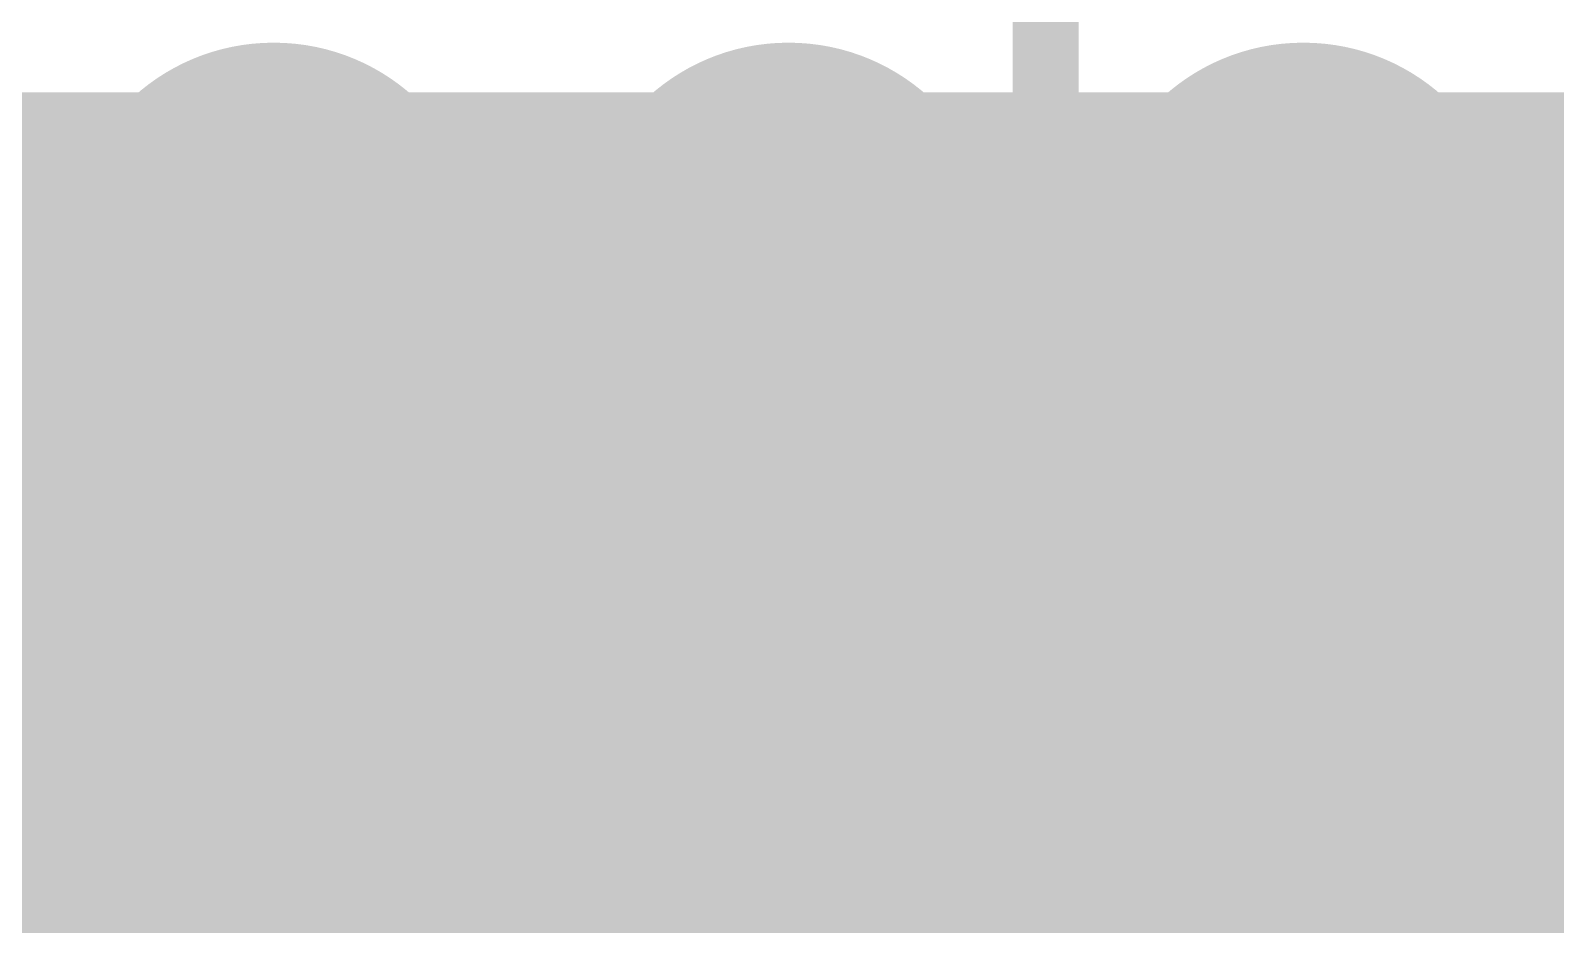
# Model space of a CAD drawing. Header units: inches. Extents: x -4 to 5258, y -4 to 5281.
# Drawn here: x 56.936 to 59.871, y 75.519 to 77.239 of the extents above; entities that cross this region are included whole.
import ezdxf

# ---------------------------------------------------------------- set-up
doc = ezdxf.new("R2010")
doc.units = ezdxf.units.IN
for name, color, linetype in [('Bottom Layer', 5, 'Continuous'), ('Bottom Solder', 6, 'Continuous'), ('Drill Drawing', 1, 'Continuous'), ('Layer 1', 16, 'Continuous'), ('Layer 2', 76, 'Continuous'), ('Top Layer', 1, 'Continuous'), ('Top Overlay', 2, 'Continuous'), ('Top Paste', 8, 'Continuous'), ('Top Solder', 216, 'Continuous'), ('Via Holes', 16, 'Continuous')]:
    doc.layers.add(name, color=color, linetype=linetype)

# ---------------------------------------------------------------- blocks, each defined once
blk = doc.blocks.new('RES_2010_52')
at = {"layer": 'Top Layer'}
blk.add_hatch(color=1, dxfattribs=at).paths.add_polyline_path([(-2.8, 1.4), (-1.9, 1.4), (-1.9, -1.4), (-2.8, -1.4)])
at = {"layer": 'Top Paste'}
blk.add_hatch(color=8, dxfattribs=at).paths.add_polyline_path([(-2.8, 1.4), (-1.9, 1.4), (-1.9, -1.4), (-2.8, -1.4)])
at = {"layer": 'Top Solder'}
blk.add_hatch(color=216, dxfattribs=at).paths.add_polyline_path([(-2.9016, 1.5016), (-1.7984, 1.5016), (-1.7984, -1.5016), (-2.9016, -1.5016)])
at = {"layer": 'Top Overlay'}
blk.add_lwpolyline([(-2.921, -1.524, 0.127, 0.127, 0), (2.921, -1.524, 0.127, 0.127, 0)], format="xyseb", dxfattribs=at)

msp = doc.modelspace()

# ---------------------------------------------------------------- hatches: boundary and pattern name
at = {"layer": 'Bottom Layer'}
h = msp.add_hatch(color=5, dxfattribs=at)
edge = h.paths.add_edge_path()
edge.add_arc((57.4042, 76.8142), 0.3, 0, 360)
h = msp.add_hatch(color=5, dxfattribs=at)
edge = h.paths.add_edge_path()
edge.add_arc((58.3948, 76.8142), 0.3, 0, 360)
h = msp.add_hatch(color=5, dxfattribs=at)
edge = h.paths.add_edge_path()
edge.add_arc((59.3854, 76.8142), 0.3, 0, 360)
h = msp.add_hatch(color=5, dxfattribs=at)
edge = h.paths.add_edge_path()
edge.add_arc((57.4042, 75.9506), 0.3, 0, 360)
h = msp.add_hatch(color=5, dxfattribs=at)
edge = h.paths.add_edge_path()
edge.add_arc((58.3948, 75.9506), 0.3, 0, 360)
h = msp.add_hatch(color=5, dxfattribs=at)
edge = h.paths.add_edge_path()
edge.add_arc((59.3854, 75.9506), 0.3, 0, 360)
at = {"layer": 'Bottom Solder'}
h = msp.add_hatch(color=6, dxfattribs=at)
edge = h.paths.add_edge_path()
edge.add_arc((57.4042, 76.8142), 0.4016, 0, 360)
h = msp.add_hatch(color=6, dxfattribs=at)
edge = h.paths.add_edge_path()
edge.add_arc((58.3948, 76.8142), 0.4016, 0, 360)
h = msp.add_hatch(color=6, dxfattribs=at)
edge = h.paths.add_edge_path()
edge.add_arc((59.3854, 76.8142), 0.4016, 0, 360)
h = msp.add_hatch(color=6, dxfattribs=at)
edge = h.paths.add_edge_path()
edge.add_arc((57.4042, 75.9506), 0.4016, 0, 360)
h = msp.add_hatch(color=6, dxfattribs=at)
edge = h.paths.add_edge_path()
edge.add_arc((58.3948, 75.9506), 0.4016, 0, 360)
h = msp.add_hatch(color=6, dxfattribs=at)
edge = h.paths.add_edge_path()
edge.add_arc((59.3854, 75.9506), 0.4016, 0, 360)
at = {"layer": 'Layer 1'}
h = msp.add_hatch(color=16, dxfattribs=at)
edge = h.paths.add_edge_path()
edge.add_arc((57.4042, 76.8142), 0.3, 0, 360)
h = msp.add_hatch(color=16, dxfattribs=at)
edge = h.paths.add_edge_path()
edge.add_arc((58.3948, 76.8142), 0.3, 0, 360)
h = msp.add_hatch(color=16, dxfattribs=at)
edge = h.paths.add_edge_path()
edge.add_arc((59.3854, 76.8142), 0.3, 0, 360)
h = msp.add_hatch(color=16, dxfattribs=at)
edge = h.paths.add_edge_path()
edge.add_arc((57.4042, 75.9506), 0.3, 0, 360)
h = msp.add_hatch(color=16, dxfattribs=at)
edge = h.paths.add_edge_path()
edge.add_arc((58.3948, 75.9506), 0.3, 0, 360)
h = msp.add_hatch(color=16, dxfattribs=at)
edge = h.paths.add_edge_path()
edge.add_arc((59.3854, 75.9506), 0.3, 0, 360)
at = {"layer": 'Layer 2'}
h = msp.add_hatch(color=76, dxfattribs=at)
edge = h.paths.add_edge_path()
edge.add_arc((57.4042, 76.8142), 0.3, 0, 360)
h = msp.add_hatch(color=76, dxfattribs=at)
edge = h.paths.add_edge_path()
edge.add_arc((58.3948, 76.8142), 0.3, 0, 360)
h = msp.add_hatch(color=76, dxfattribs=at)
edge = h.paths.add_edge_path()
edge.add_arc((59.3854, 76.8142), 0.3, 0, 360)
h = msp.add_hatch(color=76, dxfattribs=at)
edge = h.paths.add_edge_path()
edge.add_arc((57.4042, 75.9506), 0.3, 0, 360)
h = msp.add_hatch(color=76, dxfattribs=at)
edge = h.paths.add_edge_path()
edge.add_arc((58.3948, 75.9506), 0.3, 0, 360)
h = msp.add_hatch(color=76, dxfattribs=at)
edge = h.paths.add_edge_path()
edge.add_arc((59.3854, 75.9506), 0.3, 0, 360)
at = {"layer": 'Top Layer'}
msp.add_hatch(color=1, dxfattribs=at).paths.add_polyline_path([(54.7396, 74.5173), (59.9796, 74.5173), (59.9796, 77.1203), (54.7396, 77.1203)])
h = msp.add_hatch(color=1, dxfattribs=at)
edge = h.paths.add_edge_path()
edge.add_arc((57.4042, 76.8142), 0.3, 0, 360)
h = msp.add_hatch(color=1, dxfattribs=at)
edge = h.paths.add_edge_path()
edge.add_arc((58.3948, 76.8142), 0.3, 0, 360)
h = msp.add_hatch(color=1, dxfattribs=at)
edge = h.paths.add_edge_path()
edge.add_arc((59.3854, 76.8142), 0.3, 0, 360)
h = msp.add_hatch(color=1, dxfattribs=at)
edge = h.paths.add_edge_path()
edge.add_arc((57.4042, 75.9506), 0.3, 0, 360)
h = msp.add_hatch(color=1, dxfattribs=at)
edge = h.paths.add_edge_path()
edge.add_arc((58.3948, 75.9506), 0.3, 0, 360)
h = msp.add_hatch(color=1, dxfattribs=at)
edge = h.paths.add_edge_path()
edge.add_arc((59.3854, 75.9506), 0.3, 0, 360)
at = {"layer": 'Top Solder'}
h = msp.add_hatch(color=216, dxfattribs=at)
edge = h.paths.add_edge_path()
edge.add_arc((57.4042, 76.8142), 0.4016, 0, 360)
h = msp.add_hatch(color=216, dxfattribs=at)
edge = h.paths.add_edge_path()
edge.add_arc((58.3948, 76.8142), 0.4016, 0, 360)
h = msp.add_hatch(color=216, dxfattribs=at)
edge = h.paths.add_edge_path()
edge.add_arc((59.3854, 76.8142), 0.4016, 0, 360)
h = msp.add_hatch(color=216, dxfattribs=at)
edge = h.paths.add_edge_path()
edge.add_arc((57.4042, 75.9506), 0.4016, 0, 360)
h = msp.add_hatch(color=216, dxfattribs=at)
edge = h.paths.add_edge_path()
edge.add_arc((58.3948, 75.9506), 0.4016, 0, 360)
h = msp.add_hatch(color=216, dxfattribs=at)
edge = h.paths.add_edge_path()
edge.add_arc((59.3854, 75.9506), 0.4016, 0, 360)
at = {"layer": 'Via Holes'}
h = msp.add_hatch(color=7, dxfattribs=at)
edge = h.paths.add_edge_path()
edge.add_arc((57.4042, 76.8142), 0.15, 0, 360)
h = msp.add_hatch(color=7, dxfattribs=at)
edge = h.paths.add_edge_path()
edge.add_arc((58.3948, 76.8142), 0.15, 0, 360)
h = msp.add_hatch(color=7, dxfattribs=at)
edge = h.paths.add_edge_path()
edge.add_arc((59.3854, 76.8142), 0.15, 0, 360)
h = msp.add_hatch(color=7, dxfattribs=at)
edge = h.paths.add_edge_path()
edge.add_arc((57.4042, 75.9506), 0.15, 0, 360)
h = msp.add_hatch(color=7, dxfattribs=at)
edge = h.paths.add_edge_path()
edge.add_arc((58.3948, 75.9506), 0.15, 0, 360)
h = msp.add_hatch(color=7, dxfattribs=at)
edge = h.paths.add_edge_path()
edge.add_arc((59.3854, 75.9506), 0.15, 0, 360)

# ---------------------------------------------------------------- linework, layer by layer
at = {"layer": 'Drill Drawing'}
for points in [[(57.2772, 76.9412, 0.0508, 0.0508, 0), (57.2772, 77.0682, 0.0508, 0.0508, 0)], [(57.2772, 77.0682, 0.0508, 0.0508, 0), (57.5312, 77.0682, 0.0508, 0.0508, 0)], [(57.5312, 76.9412, 0.0508, 0.0508, 0), (57.5312, 77.0682, 0.0508, 0.0508, 0)], [(58.2678, 76.9412, 0.0508, 0.0508, 0), (58.2678, 77.0682, 0.0508, 0.0508, 0)], [(58.2678, 77.0682, 0.0508, 0.0508, 0), (58.5218, 77.0682, 0.0508, 0.0508, 0)], [(58.5218, 76.9412, 0.0508, 0.0508, 0), (58.5218, 77.0682, 0.0508, 0.0508, 0)], [(59.2584, 76.9412, 0.0508, 0.0508, 0), (59.2584, 77.0682, 0.0508, 0.0508, 0)], [(59.2584, 77.0682, 0.0508, 0.0508, 0), (59.5124, 77.0682, 0.0508, 0.0508, 0)], [(59.5124, 76.9412, 0.0508, 0.0508, 0), (59.5124, 77.0682, 0.0508, 0.0508, 0)], [(57.328, 76.8904, 0.0508, 0.0508, 0), (57.328, 76.9666, 0.0508, 0.0508, 0)], [(57.328, 76.9666, 0.0508, 0.0508, 0), (57.4804, 76.9666, 0.0508, 0.0508, 0)], [(57.4804, 76.8904, 0.0508, 0.0508, 0), (57.4804, 76.9666, 0.0508, 0.0508, 0)], [(58.3186, 76.8904, 0.0508, 0.0508, 0), (58.3186, 76.9666, 0.0508, 0.0508, 0)], [(58.3186, 76.9666, 0.0508, 0.0508, 0), (58.471, 76.9666, 0.0508, 0.0508, 0)], [(58.471, 76.8904, 0.0508, 0.0508, 0), (58.471, 76.9666, 0.0508, 0.0508, 0)], [(59.3092, 76.8904, 0.0508, 0.0508, 0), (59.3092, 76.9666, 0.0508, 0.0508, 0)], [(59.3092, 76.9666, 0.0508, 0.0508, 0), (59.4616, 76.9666, 0.0508, 0.0508, 0)], [(59.4616, 76.8904, 0.0508, 0.0508, 0), (59.4616, 76.9666, 0.0508, 0.0508, 0)], [(57.1502, 76.6872, 0.0508, 0.0508, 0), (57.1502, 76.9412, 0.0508, 0.0508, 0)], [(57.1502, 76.9412, 0.0508, 0.0508, 0), (57.2772, 76.9412, 0.0508, 0.0508, 0)], [(57.5312, 76.9412, 0.0508, 0.0508, 0), (57.6582, 76.9412, 0.0508, 0.0508, 0)], [(57.6582, 76.6872, 0.0508, 0.0508, 0), (57.6582, 76.9412, 0.0508, 0.0508, 0)], [(58.1408, 76.6872, 0.0508, 0.0508, 0), (58.1408, 76.9412, 0.0508, 0.0508, 0)], [(58.1408, 76.9412, 0.0508, 0.0508, 0), (58.2678, 76.9412, 0.0508, 0.0508, 0)], [(58.5218, 76.9412, 0.0508, 0.0508, 0), (58.6488, 76.9412, 0.0508, 0.0508, 0)], [(58.6488, 76.6872, 0.0508, 0.0508, 0), (58.6488, 76.9412, 0.0508, 0.0508, 0)], [(59.1314, 76.6872, 0.0508, 0.0508, 0), (59.1314, 76.9412, 0.0508, 0.0508, 0)], [(59.1314, 76.9412, 0.0508, 0.0508, 0), (59.2584, 76.9412, 0.0508, 0.0508, 0)], [(59.5124, 76.9412, 0.0508, 0.0508, 0), (59.6394, 76.9412, 0.0508, 0.0508, 0)], [(59.6394, 76.6872, 0.0508, 0.0508, 0), (59.6394, 76.9412, 0.0508, 0.0508, 0)], [(57.2518, 76.738, 0.0508, 0.0508, 0), (57.2518, 76.8904, 0.0508, 0.0508, 0)], [(57.2518, 76.8904, 0.0508, 0.0508, 0), (57.328, 76.8904, 0.0508, 0.0508, 0)], [(57.4804, 76.8904, 0.0508, 0.0508, 0), (57.5566, 76.8904, 0.0508, 0.0508, 0)], [(57.5566, 76.738, 0.0508, 0.0508, 0), (57.5566, 76.8904, 0.0508, 0.0508, 0)], [(58.2424, 76.738, 0.0508, 0.0508, 0), (58.2424, 76.8904, 0.0508, 0.0508, 0)], [(58.2424, 76.8904, 0.0508, 0.0508, 0), (58.3186, 76.8904, 0.0508, 0.0508, 0)], [(58.471, 76.8904, 0.0508, 0.0508, 0), (58.5472, 76.8904, 0.0508, 0.0508, 0)], [(58.5472, 76.738, 0.0508, 0.0508, 0), (58.5472, 76.8904, 0.0508, 0.0508, 0)], [(59.233, 76.738, 0.0508, 0.0508, 0), (59.233, 76.8904, 0.0508, 0.0508, 0)], [(59.233, 76.8904, 0.0508, 0.0508, 0), (59.3092, 76.8904, 0.0508, 0.0508, 0)], [(59.4616, 76.8904, 0.0508, 0.0508, 0), (59.5378, 76.8904, 0.0508, 0.0508, 0)], [(59.5378, 76.738, 0.0508, 0.0508, 0), (59.5378, 76.8904, 0.0508, 0.0508, 0)], [(57.2518, 76.738, 0.0508, 0.0508, 0), (57.328, 76.738, 0.0508, 0.0508, 0)], [(57.328, 76.6618, 0.0508, 0.0508, 0), (57.328, 76.738, 0.0508, 0.0508, 0)], [(57.4804, 76.738, 0.0508, 0.0508, 0), (57.5566, 76.738, 0.0508, 0.0508, 0)], [(57.4804, 76.6618, 0.0508, 0.0508, 0), (57.4804, 76.738, 0.0508, 0.0508, 0)], [(58.2424, 76.738, 0.0508, 0.0508, 0), (58.3186, 76.738, 0.0508, 0.0508, 0)], [(58.3186, 76.6618, 0.0508, 0.0508, 0), (58.3186, 76.738, 0.0508, 0.0508, 0)], [(58.471, 76.738, 0.0508, 0.0508, 0), (58.5472, 76.738, 0.0508, 0.0508, 0)], [(58.471, 76.6618, 0.0508, 0.0508, 0), (58.471, 76.738, 0.0508, 0.0508, 0)], [(59.233, 76.738, 0.0508, 0.0508, 0), (59.3092, 76.738, 0.0508, 0.0508, 0)], [(59.3092, 76.6618, 0.0508, 0.0508, 0), (59.3092, 76.738, 0.0508, 0.0508, 0)], [(59.4616, 76.738, 0.0508, 0.0508, 0), (59.5378, 76.738, 0.0508, 0.0508, 0)], [(59.4616, 76.6618, 0.0508, 0.0508, 0), (59.4616, 76.738, 0.0508, 0.0508, 0)], [(57.1502, 76.6872, 0.0508, 0.0508, 0), (57.2772, 76.6872, 0.0508, 0.0508, 0)], [(57.2772, 76.5602, 0.0508, 0.0508, 0), (57.2772, 76.6872, 0.0508, 0.0508, 0)], [(57.5312, 76.6872, 0.0508, 0.0508, 0), (57.6582, 76.6872, 0.0508, 0.0508, 0)], [(57.5312, 76.5602, 0.0508, 0.0508, 0), (57.5312, 76.6872, 0.0508, 0.0508, 0)], [(58.1408, 76.6872, 0.0508, 0.0508, 0), (58.2678, 76.6872, 0.0508, 0.0508, 0)], [(58.2678, 76.5602, 0.0508, 0.0508, 0), (58.2678, 76.6872, 0.0508, 0.0508, 0)], [(58.5218, 76.6872, 0.0508, 0.0508, 0), (58.6488, 76.6872, 0.0508, 0.0508, 0)], [(58.5218, 76.5602, 0.0508, 0.0508, 0), (58.5218, 76.6872, 0.0508, 0.0508, 0)], [(59.1314, 76.6872, 0.0508, 0.0508, 0), (59.2584, 76.6872, 0.0508, 0.0508, 0)], [(59.2584, 76.5602, 0.0508, 0.0508, 0), (59.2584, 76.6872, 0.0508, 0.0508, 0)], [(59.5124, 76.6872, 0.0508, 0.0508, 0), (59.6394, 76.6872, 0.0508, 0.0508, 0)], [(59.5124, 76.5602, 0.0508, 0.0508, 0), (59.5124, 76.6872, 0.0508, 0.0508, 0)], [(57.328, 76.6618, 0.0508, 0.0508, 0), (57.4804, 76.6618, 0.0508, 0.0508, 0)], [(58.3186, 76.6618, 0.0508, 0.0508, 0), (58.471, 76.6618, 0.0508, 0.0508, 0)], [(59.3092, 76.6618, 0.0508, 0.0508, 0), (59.4616, 76.6618, 0.0508, 0.0508, 0)], [(57.2772, 76.5602, 0.0508, 0.0508, 0), (57.5312, 76.5602, 0.0508, 0.0508, 0)], [(58.2678, 76.5602, 0.0508, 0.0508, 0), (58.5218, 76.5602, 0.0508, 0.0508, 0)], [(59.2584, 76.5602, 0.0508, 0.0508, 0), (59.5124, 76.5602, 0.0508, 0.0508, 0)], [(57.2772, 76.0776, 0.0508, 0.0508, 0), (57.2772, 76.2046, 0.0508, 0.0508, 0)], [(57.2772, 76.2046, 0.0508, 0.0508, 0), (57.5312, 76.2046, 0.0508, 0.0508, 0)], [(57.5312, 76.0776, 0.0508, 0.0508, 0), (57.5312, 76.2046, 0.0508, 0.0508, 0)], [(58.2678, 76.0776, 0.0508, 0.0508, 0), (58.2678, 76.2046, 0.0508, 0.0508, 0)], [(58.2678, 76.2046, 0.0508, 0.0508, 0), (58.5218, 76.2046, 0.0508, 0.0508, 0)], [(58.5218, 76.0776, 0.0508, 0.0508, 0), (58.5218, 76.2046, 0.0508, 0.0508, 0)], [(59.2584, 76.0776, 0.0508, 0.0508, 0), (59.2584, 76.2046, 0.0508, 0.0508, 0)], [(59.2584, 76.2046, 0.0508, 0.0508, 0), (59.5124, 76.2046, 0.0508, 0.0508, 0)], [(59.5124, 76.0776, 0.0508, 0.0508, 0), (59.5124, 76.2046, 0.0508, 0.0508, 0)], [(57.328, 76.0268, 0.0508, 0.0508, 0), (57.328, 76.103, 0.0508, 0.0508, 0)], [(57.328, 76.103, 0.0508, 0.0508, 0), (57.4804, 76.103, 0.0508, 0.0508, 0)], [(57.4804, 76.0268, 0.0508, 0.0508, 0), (57.4804, 76.103, 0.0508, 0.0508, 0)], [(58.3186, 76.0268, 0.0508, 0.0508, 0), (58.3186, 76.103, 0.0508, 0.0508, 0)], [(58.3186, 76.103, 0.0508, 0.0508, 0), (58.471, 76.103, 0.0508, 0.0508, 0)], [(58.471, 76.0268, 0.0508, 0.0508, 0), (58.471, 76.103, 0.0508, 0.0508, 0)], [(59.3092, 76.0268, 0.0508, 0.0508, 0), (59.3092, 76.103, 0.0508, 0.0508, 0)], [(59.3092, 76.103, 0.0508, 0.0508, 0), (59.4616, 76.103, 0.0508, 0.0508, 0)], [(59.4616, 76.0268, 0.0508, 0.0508, 0), (59.4616, 76.103, 0.0508, 0.0508, 0)], [(57.1502, 75.8236, 0.0508, 0.0508, 0), (57.1502, 76.0776, 0.0508, 0.0508, 0)], [(57.1502, 76.0776, 0.0508, 0.0508, 0), (57.2772, 76.0776, 0.0508, 0.0508, 0)], [(57.5312, 76.0776, 0.0508, 0.0508, 0), (57.6582, 76.0776, 0.0508, 0.0508, 0)], [(57.6582, 75.8236, 0.0508, 0.0508, 0), (57.6582, 76.0776, 0.0508, 0.0508, 0)], [(58.1408, 75.8236, 0.0508, 0.0508, 0), (58.1408, 76.0776, 0.0508, 0.0508, 0)], [(58.1408, 76.0776, 0.0508, 0.0508, 0), (58.2678, 76.0776, 0.0508, 0.0508, 0)], [(58.5218, 76.0776, 0.0508, 0.0508, 0), (58.6488, 76.0776, 0.0508, 0.0508, 0)], [(58.6488, 75.8236, 0.0508, 0.0508, 0), (58.6488, 76.0776, 0.0508, 0.0508, 0)], [(59.1314, 75.8236, 0.0508, 0.0508, 0), (59.1314, 76.0776, 0.0508, 0.0508, 0)], [(59.1314, 76.0776, 0.0508, 0.0508, 0), (59.2584, 76.0776, 0.0508, 0.0508, 0)], [(59.5124, 76.0776, 0.0508, 0.0508, 0), (59.6394, 76.0776, 0.0508, 0.0508, 0)], [(59.6394, 75.8236, 0.0508, 0.0508, 0), (59.6394, 76.0776, 0.0508, 0.0508, 0)], [(57.2518, 75.8744, 0.0508, 0.0508, 0), (57.2518, 76.0268, 0.0508, 0.0508, 0)], [(57.2518, 76.0268, 0.0508, 0.0508, 0), (57.328, 76.0268, 0.0508, 0.0508, 0)], [(57.4804, 76.0268, 0.0508, 0.0508, 0), (57.5566, 76.0268, 0.0508, 0.0508, 0)], [(57.5566, 75.8744, 0.0508, 0.0508, 0), (57.5566, 76.0268, 0.0508, 0.0508, 0)], [(58.2424, 75.8744, 0.0508, 0.0508, 0), (58.2424, 76.0268, 0.0508, 0.0508, 0)], [(58.2424, 76.0268, 0.0508, 0.0508, 0), (58.3186, 76.0268, 0.0508, 0.0508, 0)], [(58.471, 76.0268, 0.0508, 0.0508, 0), (58.5472, 76.0268, 0.0508, 0.0508, 0)], [(58.5472, 75.8744, 0.0508, 0.0508, 0), (58.5472, 76.0268, 0.0508, 0.0508, 0)], [(59.233, 75.8744, 0.0508, 0.0508, 0), (59.233, 76.0268, 0.0508, 0.0508, 0)], [(59.233, 76.0268, 0.0508, 0.0508, 0), (59.3092, 76.0268, 0.0508, 0.0508, 0)], [(59.4616, 76.0268, 0.0508, 0.0508, 0), (59.5378, 76.0268, 0.0508, 0.0508, 0)], [(59.5378, 75.8744, 0.0508, 0.0508, 0), (59.5378, 76.0268, 0.0508, 0.0508, 0)], [(57.2518, 75.8744, 0.0508, 0.0508, 0), (57.328, 75.8744, 0.0508, 0.0508, 0)], [(57.328, 75.7982, 0.0508, 0.0508, 0), (57.328, 75.8744, 0.0508, 0.0508, 0)], [(57.4804, 75.8744, 0.0508, 0.0508, 0), (57.5566, 75.8744, 0.0508, 0.0508, 0)], [(57.4804, 75.7982, 0.0508, 0.0508, 0), (57.4804, 75.8744, 0.0508, 0.0508, 0)], [(58.2424, 75.8744, 0.0508, 0.0508, 0), (58.3186, 75.8744, 0.0508, 0.0508, 0)], [(58.3186, 75.7982, 0.0508, 0.0508, 0), (58.3186, 75.8744, 0.0508, 0.0508, 0)], [(58.471, 75.8744, 0.0508, 0.0508, 0), (58.5472, 75.8744, 0.0508, 0.0508, 0)], [(58.471, 75.7982, 0.0508, 0.0508, 0), (58.471, 75.8744, 0.0508, 0.0508, 0)], [(59.233, 75.8744, 0.0508, 0.0508, 0), (59.3092, 75.8744, 0.0508, 0.0508, 0)], [(59.3092, 75.7982, 0.0508, 0.0508, 0), (59.3092, 75.8744, 0.0508, 0.0508, 0)], [(59.4616, 75.8744, 0.0508, 0.0508, 0), (59.5378, 75.8744, 0.0508, 0.0508, 0)], [(59.4616, 75.7982, 0.0508, 0.0508, 0), (59.4616, 75.8744, 0.0508, 0.0508, 0)], [(57.1502, 75.8236, 0.0508, 0.0508, 0), (57.2772, 75.8236, 0.0508, 0.0508, 0)], [(57.2772, 75.6966, 0.0508, 0.0508, 0), (57.2772, 75.8236, 0.0508, 0.0508, 0)], [(57.5312, 75.8236, 0.0508, 0.0508, 0), (57.6582, 75.8236, 0.0508, 0.0508, 0)], [(57.5312, 75.6966, 0.0508, 0.0508, 0), (57.5312, 75.8236, 0.0508, 0.0508, 0)], [(58.1408, 75.8236, 0.0508, 0.0508, 0), (58.2678, 75.8236, 0.0508, 0.0508, 0)], [(58.2678, 75.6966, 0.0508, 0.0508, 0), (58.2678, 75.8236, 0.0508, 0.0508, 0)], [(58.5218, 75.8236, 0.0508, 0.0508, 0), (58.6488, 75.8236, 0.0508, 0.0508, 0)], [(58.5218, 75.6966, 0.0508, 0.0508, 0), (58.5218, 75.8236, 0.0508, 0.0508, 0)], [(59.1314, 75.8236, 0.0508, 0.0508, 0), (59.2584, 75.8236, 0.0508, 0.0508, 0)], [(59.2584, 75.6966, 0.0508, 0.0508, 0), (59.2584, 75.8236, 0.0508, 0.0508, 0)], [(59.5124, 75.8236, 0.0508, 0.0508, 0), (59.6394, 75.8236, 0.0508, 0.0508, 0)], [(59.5124, 75.6966, 0.0508, 0.0508, 0), (59.5124, 75.8236, 0.0508, 0.0508, 0)], [(57.328, 75.7982, 0.0508, 0.0508, 0), (57.4804, 75.7982, 0.0508, 0.0508, 0)], [(58.3186, 75.7982, 0.0508, 0.0508, 0), (58.471, 75.7982, 0.0508, 0.0508, 0)], [(59.3092, 75.7982, 0.0508, 0.0508, 0), (59.4616, 75.7982, 0.0508, 0.0508, 0)], [(57.2772, 75.6966, 0.0508, 0.0508, 0), (57.5312, 75.6966, 0.0508, 0.0508, 0)], [(58.2678, 75.6966, 0.0508, 0.0508, 0), (58.5218, 75.6966, 0.0508, 0.0508, 0)], [(59.2584, 75.6966, 0.0508, 0.0508, 0), (59.5124, 75.6966, 0.0508, 0.0508, 0)]]:
    msp.add_lwpolyline(points, format="xyseb", dxfattribs=at)
for points in [[(57.2645, 77.0682, 0.0254, 0.0254, 1), (57.2899, 77.0682, 0.0254, 0.0254, 1)], [(57.2645, 77.0682, 0.0254, 0.0254, 1), (57.2899, 77.0682, 0.0254, 0.0254, 1)], [(57.5185, 77.0682, 0.0254, 0.0254, 1), (57.5439, 77.0682, 0.0254, 0.0254, 1)], [(57.5185, 77.0682, 0.0254, 0.0254, 1), (57.5439, 77.0682, 0.0254, 0.0254, 1)], [(58.2551, 77.0682, 0.0254, 0.0254, 1), (58.2805, 77.0682, 0.0254, 0.0254, 1)], [(58.2551, 77.0682, 0.0254, 0.0254, 1), (58.2805, 77.0682, 0.0254, 0.0254, 1)], [(58.5091, 77.0682, 0.0254, 0.0254, 1), (58.5345, 77.0682, 0.0254, 0.0254, 1)], [(58.5091, 77.0682, 0.0254, 0.0254, 1), (58.5345, 77.0682, 0.0254, 0.0254, 1)], [(59.2457, 77.0682, 0.0254, 0.0254, 1), (59.2711, 77.0682, 0.0254, 0.0254, 1)], [(59.2457, 77.0682, 0.0254, 0.0254, 1), (59.2711, 77.0682, 0.0254, 0.0254, 1)], [(59.4997, 77.0682, 0.0254, 0.0254, 1), (59.5251, 77.0682, 0.0254, 0.0254, 1)], [(59.4997, 77.0682, 0.0254, 0.0254, 1), (59.5251, 77.0682, 0.0254, 0.0254, 1)], [(57.3153, 76.9666, 0.0254, 0.0254, 1), (57.3407, 76.9666, 0.0254, 0.0254, 1)], [(57.3153, 76.9666, 0.0254, 0.0254, 1), (57.3407, 76.9666, 0.0254, 0.0254, 1)], [(57.4677, 76.9666, 0.0254, 0.0254, 1), (57.4931, 76.9666, 0.0254, 0.0254, 1)], [(57.4677, 76.9666, 0.0254, 0.0254, 1), (57.4931, 76.9666, 0.0254, 0.0254, 1)], [(58.3059, 76.9666, 0.0254, 0.0254, 1), (58.3313, 76.9666, 0.0254, 0.0254, 1)], [(58.3059, 76.9666, 0.0254, 0.0254, 1), (58.3313, 76.9666, 0.0254, 0.0254, 1)], [(58.4583, 76.9666, 0.0254, 0.0254, 1), (58.4837, 76.9666, 0.0254, 0.0254, 1)], [(58.4583, 76.9666, 0.0254, 0.0254, 1), (58.4837, 76.9666, 0.0254, 0.0254, 1)], [(59.2965, 76.9666, 0.0254, 0.0254, 1), (59.3219, 76.9666, 0.0254, 0.0254, 1)], [(59.2965, 76.9666, 0.0254, 0.0254, 1), (59.3219, 76.9666, 0.0254, 0.0254, 1)], [(59.4489, 76.9666, 0.0254, 0.0254, 1), (59.4743, 76.9666, 0.0254, 0.0254, 1)], [(59.4489, 76.9666, 0.0254, 0.0254, 1), (59.4743, 76.9666, 0.0254, 0.0254, 1)], [(57.1375, 76.9412, 0.0254, 0.0254, 1), (57.1629, 76.9412, 0.0254, 0.0254, 1)], [(57.1375, 76.9412, 0.0254, 0.0254, 1), (57.1629, 76.9412, 0.0254, 0.0254, 1)], [(57.2645, 76.9412, 0.0254, 0.0254, 1), (57.2899, 76.9412, 0.0254, 0.0254, 1)], [(57.2645, 76.9412, 0.0254, 0.0254, 1), (57.2899, 76.9412, 0.0254, 0.0254, 1)], [(57.5185, 76.9412, 0.0254, 0.0254, 1), (57.5439, 76.9412, 0.0254, 0.0254, 1)], [(57.5185, 76.9412, 0.0254, 0.0254, 1), (57.5439, 76.9412, 0.0254, 0.0254, 1)], [(57.6455, 76.9412, 0.0254, 0.0254, 1), (57.6709, 76.9412, 0.0254, 0.0254, 1)], [(57.6455, 76.9412, 0.0254, 0.0254, 1), (57.6709, 76.9412, 0.0254, 0.0254, 1)], [(58.1281, 76.9412, 0.0254, 0.0254, 1), (58.1535, 76.9412, 0.0254, 0.0254, 1)], [(58.1281, 76.9412, 0.0254, 0.0254, 1), (58.1535, 76.9412, 0.0254, 0.0254, 1)], [(58.2551, 76.9412, 0.0254, 0.0254, 1), (58.2805, 76.9412, 0.0254, 0.0254, 1)], [(58.2551, 76.9412, 0.0254, 0.0254, 1), (58.2805, 76.9412, 0.0254, 0.0254, 1)], [(58.5091, 76.9412, 0.0254, 0.0254, 1), (58.5345, 76.9412, 0.0254, 0.0254, 1)], [(58.5091, 76.9412, 0.0254, 0.0254, 1), (58.5345, 76.9412, 0.0254, 0.0254, 1)], [(58.6361, 76.9412, 0.0254, 0.0254, 1), (58.6615, 76.9412, 0.0254, 0.0254, 1)], [(58.6361, 76.9412, 0.0254, 0.0254, 1), (58.6615, 76.9412, 0.0254, 0.0254, 1)], [(59.1187, 76.9412, 0.0254, 0.0254, 1), (59.1441, 76.9412, 0.0254, 0.0254, 1)], [(59.1187, 76.9412, 0.0254, 0.0254, 1), (59.1441, 76.9412, 0.0254, 0.0254, 1)], [(59.2457, 76.9412, 0.0254, 0.0254, 1), (59.2711, 76.9412, 0.0254, 0.0254, 1)], [(59.2457, 76.9412, 0.0254, 0.0254, 1), (59.2711, 76.9412, 0.0254, 0.0254, 1)], [(59.4997, 76.9412, 0.0254, 0.0254, 1), (59.5251, 76.9412, 0.0254, 0.0254, 1)], [(59.4997, 76.9412, 0.0254, 0.0254, 1), (59.5251, 76.9412, 0.0254, 0.0254, 1)], [(59.6267, 76.9412, 0.0254, 0.0254, 1), (59.6521, 76.9412, 0.0254, 0.0254, 1)], [(59.6267, 76.9412, 0.0254, 0.0254, 1), (59.6521, 76.9412, 0.0254, 0.0254, 1)], [(57.2391, 76.8904, 0.0254, 0.0254, 1), (57.2645, 76.8904, 0.0254, 0.0254, 1)], [(57.2391, 76.8904, 0.0254, 0.0254, 1), (57.2645, 76.8904, 0.0254, 0.0254, 1)], [(57.3153, 76.8904, 0.0254, 0.0254, 1), (57.3407, 76.8904, 0.0254, 0.0254, 1)], [(57.3153, 76.8904, 0.0254, 0.0254, 1), (57.3407, 76.8904, 0.0254, 0.0254, 1)], [(57.4677, 76.8904, 0.0254, 0.0254, 1), (57.4931, 76.8904, 0.0254, 0.0254, 1)], [(57.4677, 76.8904, 0.0254, 0.0254, 1), (57.4931, 76.8904, 0.0254, 0.0254, 1)], [(57.5439, 76.8904, 0.0254, 0.0254, 1), (57.5693, 76.8904, 0.0254, 0.0254, 1)], [(57.5439, 76.8904, 0.0254, 0.0254, 1), (57.5693, 76.8904, 0.0254, 0.0254, 1)], [(58.2297, 76.8904, 0.0254, 0.0254, 1), (58.2551, 76.8904, 0.0254, 0.0254, 1)], [(58.2297, 76.8904, 0.0254, 0.0254, 1), (58.2551, 76.8904, 0.0254, 0.0254, 1)], [(58.3059, 76.8904, 0.0254, 0.0254, 1), (58.3313, 76.8904, 0.0254, 0.0254, 1)], [(58.3059, 76.8904, 0.0254, 0.0254, 1), (58.3313, 76.8904, 0.0254, 0.0254, 1)], [(58.4583, 76.8904, 0.0254, 0.0254, 1), (58.4837, 76.8904, 0.0254, 0.0254, 1)], [(58.4583, 76.8904, 0.0254, 0.0254, 1), (58.4837, 76.8904, 0.0254, 0.0254, 1)], [(58.5345, 76.8904, 0.0254, 0.0254, 1), (58.5599, 76.8904, 0.0254, 0.0254, 1)], [(58.5345, 76.8904, 0.0254, 0.0254, 1), (58.5599, 76.8904, 0.0254, 0.0254, 1)], [(59.2203, 76.8904, 0.0254, 0.0254, 1), (59.2457, 76.8904, 0.0254, 0.0254, 1)], [(59.2203, 76.8904, 0.0254, 0.0254, 1), (59.2457, 76.8904, 0.0254, 0.0254, 1)], [(59.2965, 76.8904, 0.0254, 0.0254, 1), (59.3219, 76.8904, 0.0254, 0.0254, 1)], [(59.2965, 76.8904, 0.0254, 0.0254, 1), (59.3219, 76.8904, 0.0254, 0.0254, 1)], [(59.4489, 76.8904, 0.0254, 0.0254, 1), (59.4743, 76.8904, 0.0254, 0.0254, 1)], [(59.4489, 76.8904, 0.0254, 0.0254, 1), (59.4743, 76.8904, 0.0254, 0.0254, 1)], [(59.5251, 76.8904, 0.0254, 0.0254, 1), (59.5505, 76.8904, 0.0254, 0.0254, 1)], [(59.5251, 76.8904, 0.0254, 0.0254, 1), (59.5505, 76.8904, 0.0254, 0.0254, 1)], [(57.2391, 76.738, 0.0254, 0.0254, 1), (57.2645, 76.738, 0.0254, 0.0254, 1)], [(57.2391, 76.738, 0.0254, 0.0254, 1), (57.2645, 76.738, 0.0254, 0.0254, 1)], [(57.3153, 76.738, 0.0254, 0.0254, 1), (57.3407, 76.738, 0.0254, 0.0254, 1)], [(57.3153, 76.738, 0.0254, 0.0254, 1), (57.3407, 76.738, 0.0254, 0.0254, 1)], [(57.4677, 76.738, 0.0254, 0.0254, 1), (57.4931, 76.738, 0.0254, 0.0254, 1)], [(57.4677, 76.738, 0.0254, 0.0254, 1), (57.4931, 76.738, 0.0254, 0.0254, 1)], [(57.5439, 76.738, 0.0254, 0.0254, 1), (57.5693, 76.738, 0.0254, 0.0254, 1)], [(57.5439, 76.738, 0.0254, 0.0254, 1), (57.5693, 76.738, 0.0254, 0.0254, 1)], [(58.2297, 76.738, 0.0254, 0.0254, 1), (58.2551, 76.738, 0.0254, 0.0254, 1)], [(58.2297, 76.738, 0.0254, 0.0254, 1), (58.2551, 76.738, 0.0254, 0.0254, 1)], [(58.3059, 76.738, 0.0254, 0.0254, 1), (58.3313, 76.738, 0.0254, 0.0254, 1)], [(58.3059, 76.738, 0.0254, 0.0254, 1), (58.3313, 76.738, 0.0254, 0.0254, 1)], [(58.4583, 76.738, 0.0254, 0.0254, 1), (58.4837, 76.738, 0.0254, 0.0254, 1)], [(58.4583, 76.738, 0.0254, 0.0254, 1), (58.4837, 76.738, 0.0254, 0.0254, 1)], [(58.5345, 76.738, 0.0254, 0.0254, 1), (58.5599, 76.738, 0.0254, 0.0254, 1)], [(58.5345, 76.738, 0.0254, 0.0254, 1), (58.5599, 76.738, 0.0254, 0.0254, 1)], [(59.2203, 76.738, 0.0254, 0.0254, 1), (59.2457, 76.738, 0.0254, 0.0254, 1)], [(59.2203, 76.738, 0.0254, 0.0254, 1), (59.2457, 76.738, 0.0254, 0.0254, 1)], [(59.2965, 76.738, 0.0254, 0.0254, 1), (59.3219, 76.738, 0.0254, 0.0254, 1)], [(59.2965, 76.738, 0.0254, 0.0254, 1), (59.3219, 76.738, 0.0254, 0.0254, 1)], [(59.4489, 76.738, 0.0254, 0.0254, 1), (59.4743, 76.738, 0.0254, 0.0254, 1)], [(59.4489, 76.738, 0.0254, 0.0254, 1), (59.4743, 76.738, 0.0254, 0.0254, 1)], [(59.5251, 76.738, 0.0254, 0.0254, 1), (59.5505, 76.738, 0.0254, 0.0254, 1)], [(59.5251, 76.738, 0.0254, 0.0254, 1), (59.5505, 76.738, 0.0254, 0.0254, 1)], [(57.1375, 76.6872, 0.0254, 0.0254, 1), (57.1629, 76.6872, 0.0254, 0.0254, 1)], [(57.1375, 76.6872, 0.0254, 0.0254, 1), (57.1629, 76.6872, 0.0254, 0.0254, 1)], [(57.2645, 76.6872, 0.0254, 0.0254, 1), (57.2899, 76.6872, 0.0254, 0.0254, 1)], [(57.2645, 76.6872, 0.0254, 0.0254, 1), (57.2899, 76.6872, 0.0254, 0.0254, 1)], [(57.5185, 76.6872, 0.0254, 0.0254, 1), (57.5439, 76.6872, 0.0254, 0.0254, 1)], [(57.5185, 76.6872, 0.0254, 0.0254, 1), (57.5439, 76.6872, 0.0254, 0.0254, 1)], [(57.6455, 76.6872, 0.0254, 0.0254, 1), (57.6709, 76.6872, 0.0254, 0.0254, 1)], [(57.6455, 76.6872, 0.0254, 0.0254, 1), (57.6709, 76.6872, 0.0254, 0.0254, 1)], [(58.1281, 76.6872, 0.0254, 0.0254, 1), (58.1535, 76.6872, 0.0254, 0.0254, 1)], [(58.1281, 76.6872, 0.0254, 0.0254, 1), (58.1535, 76.6872, 0.0254, 0.0254, 1)], [(58.2551, 76.6872, 0.0254, 0.0254, 1), (58.2805, 76.6872, 0.0254, 0.0254, 1)], [(58.2551, 76.6872, 0.0254, 0.0254, 1), (58.2805, 76.6872, 0.0254, 0.0254, 1)], [(58.5091, 76.6872, 0.0254, 0.0254, 1), (58.5345, 76.6872, 0.0254, 0.0254, 1)], [(58.5091, 76.6872, 0.0254, 0.0254, 1), (58.5345, 76.6872, 0.0254, 0.0254, 1)], [(58.6361, 76.6872, 0.0254, 0.0254, 1), (58.6615, 76.6872, 0.0254, 0.0254, 1)], [(58.6361, 76.6872, 0.0254, 0.0254, 1), (58.6615, 76.6872, 0.0254, 0.0254, 1)], [(59.1187, 76.6872, 0.0254, 0.0254, 1), (59.1441, 76.6872, 0.0254, 0.0254, 1)], [(59.1187, 76.6872, 0.0254, 0.0254, 1), (59.1441, 76.6872, 0.0254, 0.0254, 1)], [(59.2457, 76.6872, 0.0254, 0.0254, 1), (59.2711, 76.6872, 0.0254, 0.0254, 1)], [(59.2457, 76.6872, 0.0254, 0.0254, 1), (59.2711, 76.6872, 0.0254, 0.0254, 1)], [(59.4997, 76.6872, 0.0254, 0.0254, 1), (59.5251, 76.6872, 0.0254, 0.0254, 1)], [(59.4997, 76.6872, 0.0254, 0.0254, 1), (59.5251, 76.6872, 0.0254, 0.0254, 1)], [(59.6267, 76.6872, 0.0254, 0.0254, 1), (59.6521, 76.6872, 0.0254, 0.0254, 1)], [(59.6267, 76.6872, 0.0254, 0.0254, 1), (59.6521, 76.6872, 0.0254, 0.0254, 1)], [(57.3153, 76.6618, 0.0254, 0.0254, 1), (57.3407, 76.6618, 0.0254, 0.0254, 1)], [(57.3153, 76.6618, 0.0254, 0.0254, 1), (57.3407, 76.6618, 0.0254, 0.0254, 1)], [(57.4677, 76.6618, 0.0254, 0.0254, 1), (57.4931, 76.6618, 0.0254, 0.0254, 1)], [(57.4677, 76.6618, 0.0254, 0.0254, 1), (57.4931, 76.6618, 0.0254, 0.0254, 1)], [(58.3059, 76.6618, 0.0254, 0.0254, 1), (58.3313, 76.6618, 0.0254, 0.0254, 1)], [(58.3059, 76.6618, 0.0254, 0.0254, 1), (58.3313, 76.6618, 0.0254, 0.0254, 1)], [(58.4583, 76.6618, 0.0254, 0.0254, 1), (58.4837, 76.6618, 0.0254, 0.0254, 1)], [(58.4583, 76.6618, 0.0254, 0.0254, 1), (58.4837, 76.6618, 0.0254, 0.0254, 1)], [(59.2965, 76.6618, 0.0254, 0.0254, 1), (59.3219, 76.6618, 0.0254, 0.0254, 1)], [(59.2965, 76.6618, 0.0254, 0.0254, 1), (59.3219, 76.6618, 0.0254, 0.0254, 1)], [(59.4489, 76.6618, 0.0254, 0.0254, 1), (59.4743, 76.6618, 0.0254, 0.0254, 1)], [(59.4489, 76.6618, 0.0254, 0.0254, 1), (59.4743, 76.6618, 0.0254, 0.0254, 1)], [(57.2645, 76.5602, 0.0254, 0.0254, 1), (57.2899, 76.5602, 0.0254, 0.0254, 1)], [(57.2645, 76.5602, 0.0254, 0.0254, 1), (57.2899, 76.5602, 0.0254, 0.0254, 1)], [(57.5185, 76.5602, 0.0254, 0.0254, 1), (57.5439, 76.5602, 0.0254, 0.0254, 1)], [(57.5185, 76.5602, 0.0254, 0.0254, 1), (57.5439, 76.5602, 0.0254, 0.0254, 1)], [(58.2551, 76.5602, 0.0254, 0.0254, 1), (58.2805, 76.5602, 0.0254, 0.0254, 1)], [(58.2551, 76.5602, 0.0254, 0.0254, 1), (58.2805, 76.5602, 0.0254, 0.0254, 1)], [(58.5091, 76.5602, 0.0254, 0.0254, 1), (58.5345, 76.5602, 0.0254, 0.0254, 1)], [(58.5091, 76.5602, 0.0254, 0.0254, 1), (58.5345, 76.5602, 0.0254, 0.0254, 1)], [(59.2457, 76.5602, 0.0254, 0.0254, 1), (59.2711, 76.5602, 0.0254, 0.0254, 1)], [(59.2457, 76.5602, 0.0254, 0.0254, 1), (59.2711, 76.5602, 0.0254, 0.0254, 1)], [(59.4997, 76.5602, 0.0254, 0.0254, 1), (59.5251, 76.5602, 0.0254, 0.0254, 1)], [(59.4997, 76.5602, 0.0254, 0.0254, 1), (59.5251, 76.5602, 0.0254, 0.0254, 1)], [(57.2645, 76.2046, 0.0254, 0.0254, 1), (57.2899, 76.2046, 0.0254, 0.0254, 1)], [(57.2645, 76.2046, 0.0254, 0.0254, 1), (57.2899, 76.2046, 0.0254, 0.0254, 1)], [(57.5185, 76.2046, 0.0254, 0.0254, 1), (57.5439, 76.2046, 0.0254, 0.0254, 1)], [(57.5185, 76.2046, 0.0254, 0.0254, 1), (57.5439, 76.2046, 0.0254, 0.0254, 1)], [(58.2551, 76.2046, 0.0254, 0.0254, 1), (58.2805, 76.2046, 0.0254, 0.0254, 1)], [(58.2551, 76.2046, 0.0254, 0.0254, 1), (58.2805, 76.2046, 0.0254, 0.0254, 1)], [(58.5091, 76.2046, 0.0254, 0.0254, 1), (58.5345, 76.2046, 0.0254, 0.0254, 1)], [(58.5091, 76.2046, 0.0254, 0.0254, 1), (58.5345, 76.2046, 0.0254, 0.0254, 1)], [(59.2457, 76.2046, 0.0254, 0.0254, 1), (59.2711, 76.2046, 0.0254, 0.0254, 1)], [(59.2457, 76.2046, 0.0254, 0.0254, 1), (59.2711, 76.2046, 0.0254, 0.0254, 1)], [(59.4997, 76.2046, 0.0254, 0.0254, 1), (59.5251, 76.2046, 0.0254, 0.0254, 1)], [(59.4997, 76.2046, 0.0254, 0.0254, 1), (59.5251, 76.2046, 0.0254, 0.0254, 1)], [(57.3153, 76.103, 0.0254, 0.0254, 1), (57.3407, 76.103, 0.0254, 0.0254, 1)], [(57.3153, 76.103, 0.0254, 0.0254, 1), (57.3407, 76.103, 0.0254, 0.0254, 1)], [(57.4677, 76.103, 0.0254, 0.0254, 1), (57.4931, 76.103, 0.0254, 0.0254, 1)], [(57.4677, 76.103, 0.0254, 0.0254, 1), (57.4931, 76.103, 0.0254, 0.0254, 1)], [(58.3059, 76.103, 0.0254, 0.0254, 1), (58.3313, 76.103, 0.0254, 0.0254, 1)], [(58.3059, 76.103, 0.0254, 0.0254, 1), (58.3313, 76.103, 0.0254, 0.0254, 1)], [(58.4583, 76.103, 0.0254, 0.0254, 1), (58.4837, 76.103, 0.0254, 0.0254, 1)], [(58.4583, 76.103, 0.0254, 0.0254, 1), (58.4837, 76.103, 0.0254, 0.0254, 1)], [(59.2965, 76.103, 0.0254, 0.0254, 1), (59.3219, 76.103, 0.0254, 0.0254, 1)], [(59.2965, 76.103, 0.0254, 0.0254, 1), (59.3219, 76.103, 0.0254, 0.0254, 1)], [(59.4489, 76.103, 0.0254, 0.0254, 1), (59.4743, 76.103, 0.0254, 0.0254, 1)], [(59.4489, 76.103, 0.0254, 0.0254, 1), (59.4743, 76.103, 0.0254, 0.0254, 1)], [(57.1375, 76.0776, 0.0254, 0.0254, 1), (57.1629, 76.0776, 0.0254, 0.0254, 1)], [(57.1375, 76.0776, 0.0254, 0.0254, 1), (57.1629, 76.0776, 0.0254, 0.0254, 1)], [(57.2645, 76.0776, 0.0254, 0.0254, 1), (57.2899, 76.0776, 0.0254, 0.0254, 1)], [(57.2645, 76.0776, 0.0254, 0.0254, 1), (57.2899, 76.0776, 0.0254, 0.0254, 1)], [(57.5185, 76.0776, 0.0254, 0.0254, 1), (57.5439, 76.0776, 0.0254, 0.0254, 1)], [(57.5185, 76.0776, 0.0254, 0.0254, 1), (57.5439, 76.0776, 0.0254, 0.0254, 1)], [(57.6455, 76.0776, 0.0254, 0.0254, 1), (57.6709, 76.0776, 0.0254, 0.0254, 1)], [(57.6455, 76.0776, 0.0254, 0.0254, 1), (57.6709, 76.0776, 0.0254, 0.0254, 1)], [(58.1281, 76.0776, 0.0254, 0.0254, 1), (58.1535, 76.0776, 0.0254, 0.0254, 1)], [(58.1281, 76.0776, 0.0254, 0.0254, 1), (58.1535, 76.0776, 0.0254, 0.0254, 1)], [(58.2551, 76.0776, 0.0254, 0.0254, 1), (58.2805, 76.0776, 0.0254, 0.0254, 1)], [(58.2551, 76.0776, 0.0254, 0.0254, 1), (58.2805, 76.0776, 0.0254, 0.0254, 1)], [(58.5091, 76.0776, 0.0254, 0.0254, 1), (58.5345, 76.0776, 0.0254, 0.0254, 1)], [(58.5091, 76.0776, 0.0254, 0.0254, 1), (58.5345, 76.0776, 0.0254, 0.0254, 1)], [(58.6361, 76.0776, 0.0254, 0.0254, 1), (58.6615, 76.0776, 0.0254, 0.0254, 1)], [(58.6361, 76.0776, 0.0254, 0.0254, 1), (58.6615, 76.0776, 0.0254, 0.0254, 1)], [(59.1187, 76.0776, 0.0254, 0.0254, 1), (59.1441, 76.0776, 0.0254, 0.0254, 1)], [(59.1187, 76.0776, 0.0254, 0.0254, 1), (59.1441, 76.0776, 0.0254, 0.0254, 1)], [(59.2457, 76.0776, 0.0254, 0.0254, 1), (59.2711, 76.0776, 0.0254, 0.0254, 1)], [(59.2457, 76.0776, 0.0254, 0.0254, 1), (59.2711, 76.0776, 0.0254, 0.0254, 1)], [(59.4997, 76.0776, 0.0254, 0.0254, 1), (59.5251, 76.0776, 0.0254, 0.0254, 1)], [(59.4997, 76.0776, 0.0254, 0.0254, 1), (59.5251, 76.0776, 0.0254, 0.0254, 1)], [(59.6267, 76.0776, 0.0254, 0.0254, 1), (59.6521, 76.0776, 0.0254, 0.0254, 1)], [(59.6267, 76.0776, 0.0254, 0.0254, 1), (59.6521, 76.0776, 0.0254, 0.0254, 1)], [(57.2391, 76.0268, 0.0254, 0.0254, 1), (57.2645, 76.0268, 0.0254, 0.0254, 1)], [(57.2391, 76.0268, 0.0254, 0.0254, 1), (57.2645, 76.0268, 0.0254, 0.0254, 1)], [(57.3153, 76.0268, 0.0254, 0.0254, 1), (57.3407, 76.0268, 0.0254, 0.0254, 1)], [(57.3153, 76.0268, 0.0254, 0.0254, 1), (57.3407, 76.0268, 0.0254, 0.0254, 1)], [(57.4677, 76.0268, 0.0254, 0.0254, 1), (57.4931, 76.0268, 0.0254, 0.0254, 1)], [(57.4677, 76.0268, 0.0254, 0.0254, 1), (57.4931, 76.0268, 0.0254, 0.0254, 1)], [(57.5439, 76.0268, 0.0254, 0.0254, 1), (57.5693, 76.0268, 0.0254, 0.0254, 1)], [(57.5439, 76.0268, 0.0254, 0.0254, 1), (57.5693, 76.0268, 0.0254, 0.0254, 1)], [(58.2297, 76.0268, 0.0254, 0.0254, 1), (58.2551, 76.0268, 0.0254, 0.0254, 1)], [(58.2297, 76.0268, 0.0254, 0.0254, 1), (58.2551, 76.0268, 0.0254, 0.0254, 1)], [(58.3059, 76.0268, 0.0254, 0.0254, 1), (58.3313, 76.0268, 0.0254, 0.0254, 1)], [(58.3059, 76.0268, 0.0254, 0.0254, 1), (58.3313, 76.0268, 0.0254, 0.0254, 1)], [(58.4583, 76.0268, 0.0254, 0.0254, 1), (58.4837, 76.0268, 0.0254, 0.0254, 1)], [(58.4583, 76.0268, 0.0254, 0.0254, 1), (58.4837, 76.0268, 0.0254, 0.0254, 1)], [(58.5345, 76.0268, 0.0254, 0.0254, 1), (58.5599, 76.0268, 0.0254, 0.0254, 1)], [(58.5345, 76.0268, 0.0254, 0.0254, 1), (58.5599, 76.0268, 0.0254, 0.0254, 1)], [(59.2203, 76.0268, 0.0254, 0.0254, 1), (59.2457, 76.0268, 0.0254, 0.0254, 1)], [(59.2203, 76.0268, 0.0254, 0.0254, 1), (59.2457, 76.0268, 0.0254, 0.0254, 1)], [(59.2965, 76.0268, 0.0254, 0.0254, 1), (59.3219, 76.0268, 0.0254, 0.0254, 1)], [(59.2965, 76.0268, 0.0254, 0.0254, 1), (59.3219, 76.0268, 0.0254, 0.0254, 1)], [(59.4489, 76.0268, 0.0254, 0.0254, 1), (59.4743, 76.0268, 0.0254, 0.0254, 1)], [(59.4489, 76.0268, 0.0254, 0.0254, 1), (59.4743, 76.0268, 0.0254, 0.0254, 1)], [(59.5251, 76.0268, 0.0254, 0.0254, 1), (59.5505, 76.0268, 0.0254, 0.0254, 1)], [(59.5251, 76.0268, 0.0254, 0.0254, 1), (59.5505, 76.0268, 0.0254, 0.0254, 1)], [(57.2391, 75.8744, 0.0254, 0.0254, 1), (57.2645, 75.8744, 0.0254, 0.0254, 1)], [(57.2391, 75.8744, 0.0254, 0.0254, 1), (57.2645, 75.8744, 0.0254, 0.0254, 1)], [(57.3153, 75.8744, 0.0254, 0.0254, 1), (57.3407, 75.8744, 0.0254, 0.0254, 1)], [(57.3153, 75.8744, 0.0254, 0.0254, 1), (57.3407, 75.8744, 0.0254, 0.0254, 1)], [(57.4677, 75.8744, 0.0254, 0.0254, 1), (57.4931, 75.8744, 0.0254, 0.0254, 1)], [(57.4677, 75.8744, 0.0254, 0.0254, 1), (57.4931, 75.8744, 0.0254, 0.0254, 1)], [(57.5439, 75.8744, 0.0254, 0.0254, 1), (57.5693, 75.8744, 0.0254, 0.0254, 1)], [(57.5439, 75.8744, 0.0254, 0.0254, 1), (57.5693, 75.8744, 0.0254, 0.0254, 1)], [(58.2297, 75.8744, 0.0254, 0.0254, 1), (58.2551, 75.8744, 0.0254, 0.0254, 1)], [(58.2297, 75.8744, 0.0254, 0.0254, 1), (58.2551, 75.8744, 0.0254, 0.0254, 1)], [(58.3059, 75.8744, 0.0254, 0.0254, 1), (58.3313, 75.8744, 0.0254, 0.0254, 1)], [(58.3059, 75.8744, 0.0254, 0.0254, 1), (58.3313, 75.8744, 0.0254, 0.0254, 1)], [(58.4583, 75.8744, 0.0254, 0.0254, 1), (58.4837, 75.8744, 0.0254, 0.0254, 1)], [(58.4583, 75.8744, 0.0254, 0.0254, 1), (58.4837, 75.8744, 0.0254, 0.0254, 1)], [(58.5345, 75.8744, 0.0254, 0.0254, 1), (58.5599, 75.8744, 0.0254, 0.0254, 1)], [(58.5345, 75.8744, 0.0254, 0.0254, 1), (58.5599, 75.8744, 0.0254, 0.0254, 1)], [(59.2203, 75.8744, 0.0254, 0.0254, 1), (59.2457, 75.8744, 0.0254, 0.0254, 1)], [(59.2203, 75.8744, 0.0254, 0.0254, 1), (59.2457, 75.8744, 0.0254, 0.0254, 1)], [(59.2965, 75.8744, 0.0254, 0.0254, 1), (59.3219, 75.8744, 0.0254, 0.0254, 1)], [(59.2965, 75.8744, 0.0254, 0.0254, 1), (59.3219, 75.8744, 0.0254, 0.0254, 1)], [(59.4489, 75.8744, 0.0254, 0.0254, 1), (59.4743, 75.8744, 0.0254, 0.0254, 1)], [(59.4489, 75.8744, 0.0254, 0.0254, 1), (59.4743, 75.8744, 0.0254, 0.0254, 1)], [(59.5251, 75.8744, 0.0254, 0.0254, 1), (59.5505, 75.8744, 0.0254, 0.0254, 1)], [(59.5251, 75.8744, 0.0254, 0.0254, 1), (59.5505, 75.8744, 0.0254, 0.0254, 1)], [(57.1375, 75.8236, 0.0254, 0.0254, 1), (57.1629, 75.8236, 0.0254, 0.0254, 1)], [(57.1375, 75.8236, 0.0254, 0.0254, 1), (57.1629, 75.8236, 0.0254, 0.0254, 1)], [(57.2645, 75.8236, 0.0254, 0.0254, 1), (57.2899, 75.8236, 0.0254, 0.0254, 1)], [(57.2645, 75.8236, 0.0254, 0.0254, 1), (57.2899, 75.8236, 0.0254, 0.0254, 1)], [(57.5185, 75.8236, 0.0254, 0.0254, 1), (57.5439, 75.8236, 0.0254, 0.0254, 1)], [(57.5185, 75.8236, 0.0254, 0.0254, 1), (57.5439, 75.8236, 0.0254, 0.0254, 1)], [(57.6455, 75.8236, 0.0254, 0.0254, 1), (57.6709, 75.8236, 0.0254, 0.0254, 1)], [(57.6455, 75.8236, 0.0254, 0.0254, 1), (57.6709, 75.8236, 0.0254, 0.0254, 1)], [(58.1281, 75.8236, 0.0254, 0.0254, 1), (58.1535, 75.8236, 0.0254, 0.0254, 1)], [(58.1281, 75.8236, 0.0254, 0.0254, 1), (58.1535, 75.8236, 0.0254, 0.0254, 1)], [(58.2551, 75.8236, 0.0254, 0.0254, 1), (58.2805, 75.8236, 0.0254, 0.0254, 1)], [(58.2551, 75.8236, 0.0254, 0.0254, 1), (58.2805, 75.8236, 0.0254, 0.0254, 1)], [(58.5091, 75.8236, 0.0254, 0.0254, 1), (58.5345, 75.8236, 0.0254, 0.0254, 1)], [(58.5091, 75.8236, 0.0254, 0.0254, 1), (58.5345, 75.8236, 0.0254, 0.0254, 1)], [(58.6361, 75.8236, 0.0254, 0.0254, 1), (58.6615, 75.8236, 0.0254, 0.0254, 1)], [(58.6361, 75.8236, 0.0254, 0.0254, 1), (58.6615, 75.8236, 0.0254, 0.0254, 1)], [(59.1187, 75.8236, 0.0254, 0.0254, 1), (59.1441, 75.8236, 0.0254, 0.0254, 1)], [(59.1187, 75.8236, 0.0254, 0.0254, 1), (59.1441, 75.8236, 0.0254, 0.0254, 1)], [(59.2457, 75.8236, 0.0254, 0.0254, 1), (59.2711, 75.8236, 0.0254, 0.0254, 1)], [(59.2457, 75.8236, 0.0254, 0.0254, 1), (59.2711, 75.8236, 0.0254, 0.0254, 1)], [(59.4997, 75.8236, 0.0254, 0.0254, 1), (59.5251, 75.8236, 0.0254, 0.0254, 1)], [(59.4997, 75.8236, 0.0254, 0.0254, 1), (59.5251, 75.8236, 0.0254, 0.0254, 1)], [(59.6267, 75.8236, 0.0254, 0.0254, 1), (59.6521, 75.8236, 0.0254, 0.0254, 1)], [(59.6267, 75.8236, 0.0254, 0.0254, 1), (59.6521, 75.8236, 0.0254, 0.0254, 1)], [(57.3153, 75.7982, 0.0254, 0.0254, 1), (57.3407, 75.7982, 0.0254, 0.0254, 1)], [(57.3153, 75.7982, 0.0254, 0.0254, 1), (57.3407, 75.7982, 0.0254, 0.0254, 1)], [(57.4677, 75.7982, 0.0254, 0.0254, 1), (57.4931, 75.7982, 0.0254, 0.0254, 1)], [(57.4677, 75.7982, 0.0254, 0.0254, 1), (57.4931, 75.7982, 0.0254, 0.0254, 1)], [(58.3059, 75.7982, 0.0254, 0.0254, 1), (58.3313, 75.7982, 0.0254, 0.0254, 1)], [(58.3059, 75.7982, 0.0254, 0.0254, 1), (58.3313, 75.7982, 0.0254, 0.0254, 1)], [(58.4583, 75.7982, 0.0254, 0.0254, 1), (58.4837, 75.7982, 0.0254, 0.0254, 1)], [(58.4583, 75.7982, 0.0254, 0.0254, 1), (58.4837, 75.7982, 0.0254, 0.0254, 1)], [(59.2965, 75.7982, 0.0254, 0.0254, 1), (59.3219, 75.7982, 0.0254, 0.0254, 1)], [(59.2965, 75.7982, 0.0254, 0.0254, 1), (59.3219, 75.7982, 0.0254, 0.0254, 1)], [(59.4489, 75.7982, 0.0254, 0.0254, 1), (59.4743, 75.7982, 0.0254, 0.0254, 1)], [(59.4489, 75.7982, 0.0254, 0.0254, 1), (59.4743, 75.7982, 0.0254, 0.0254, 1)], [(57.2645, 75.6966, 0.0254, 0.0254, 1), (57.2899, 75.6966, 0.0254, 0.0254, 1)], [(57.2645, 75.6966, 0.0254, 0.0254, 1), (57.2899, 75.6966, 0.0254, 0.0254, 1)], [(57.5185, 75.6966, 0.0254, 0.0254, 1), (57.5439, 75.6966, 0.0254, 0.0254, 1)], [(57.5185, 75.6966, 0.0254, 0.0254, 1), (57.5439, 75.6966, 0.0254, 0.0254, 1)], [(58.2551, 75.6966, 0.0254, 0.0254, 1), (58.2805, 75.6966, 0.0254, 0.0254, 1)], [(58.2551, 75.6966, 0.0254, 0.0254, 1), (58.2805, 75.6966, 0.0254, 0.0254, 1)], [(58.5091, 75.6966, 0.0254, 0.0254, 1), (58.5345, 75.6966, 0.0254, 0.0254, 1)], [(58.5091, 75.6966, 0.0254, 0.0254, 1), (58.5345, 75.6966, 0.0254, 0.0254, 1)], [(59.2457, 75.6966, 0.0254, 0.0254, 1), (59.2711, 75.6966, 0.0254, 0.0254, 1)], [(59.2457, 75.6966, 0.0254, 0.0254, 1), (59.2711, 75.6966, 0.0254, 0.0254, 1)], [(59.4997, 75.6966, 0.0254, 0.0254, 1), (59.5251, 75.6966, 0.0254, 0.0254, 1)], [(59.4997, 75.6966, 0.0254, 0.0254, 1), (59.5251, 75.6966, 0.0254, 0.0254, 1)]]:
    msp.add_lwpolyline(points, format="xyseb", close=True, dxfattribs=at)

# ---------------------------------------------------------------- block references
at = {"rotation": 90}
msp.add_blockref('RES_2010_52', (57.3657, 77.4644), dxfattribs=at)

doc.saveas('drawing.dxf')
